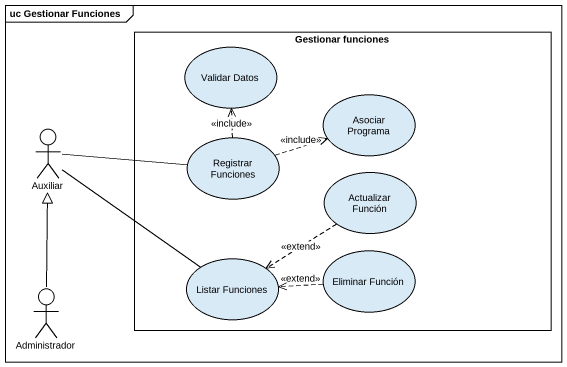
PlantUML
@startuml
mainframe uc Gestionar Funciones
rectangle "Gestionar funciones" as Gestionar_funciones {
  usecase "Validar Datos" as Validar_Datos
  usecase "Asociar Programa" as Asociar_Programa
  usecase "Registrar Funciones" as Registrar_Funciones
  usecase "Actualizar Función" as Actualizar_Función
  usecase "Eliminar Función" as Eliminar_Función
  usecase "Listar Funciones" as Listar_Funciones
}
actor Auxiliar
actor Administrador
Auxiliar -right- Registrar_Funciones
Auxiliar -- Listar_Funciones
Registrar_Funciones .up.> Validar_Datos : <<include>>
Registrar_Funciones .right.> Asociar_Programa : <<include>>
Actualizar_Función ..> Listar_Funciones : <<extend>>
Eliminar_Función .left.> Listar_Funciones : <<extend>>
Administrador -up-|> Auxiliar
@enduml
